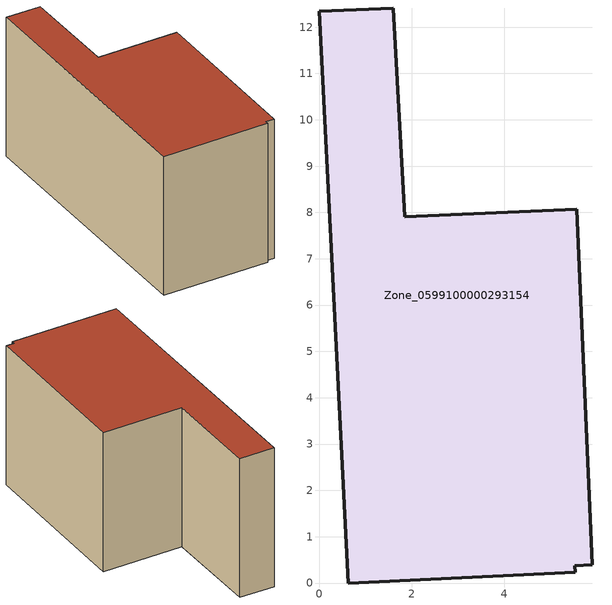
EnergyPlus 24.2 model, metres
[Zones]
Zone_0599100000293154
 floor ground (C_G): 0.63,0 0,12.35 1.6,12.41 1.85,7.9 5.56,8.07 5.9,0.39 5.53,0.38 5.53,0.23 z0
 wall outside (C_F): 1.85,7.9 1.6,12.41 0,12.35 0.63,0 5.53,0.23 5.53,0.38 5.9,0.39 5.56,8.07 1.85,7.9 z0:6.64
 roof outside (C_R): 5.9,0.39 5.56,8.07 1.85,7.9 1.6,12.41 0,12.35 0.63,0 5.53,0.23 5.53,0.38 z6.64
[BUILDING]
Pand.0599100000293154: North Axis=0; Terrain=City; Loads Convergence Tolerance Value=0.04; Temperature Convergence Tolerance Value=0.4; Solar Distribution=FullExterior; Maximum Number of Warmup Days=25; Minimum Number of Warmup Days=1
[Site:Location]
Rotterdam.The.Hague.AP_ZH_NLD Design_Conditions: Latitude=51.96; Longitude=4.45; Time Zone=1; Elevation=-4.5
[SITE:GROUNDTEMPERATURE:BUILDINGSURFACE]
18, 18, 18, 18, 18, 18, 18, 18, 18, 18, 18, 18
[MATERIAL] Thermal Absorptance=0.9; Solar Absorptance=0.7; Visible Absorptance=0.7
Name | Roughness | Thickness | Conductivity | Density | Specific Heat
G.TC.1946 | MediumSmooth | 0.15 | 1 | 540 | 1210
F.TC.1946 | Rough | 0.3 | 0.857143 | 1920 | 840
R.TC.1946 | MediumRough | 0.2 | 0.909091 | 1500 | 1000
[CONSTRUCTION]
C_G: G.TC.1946
C_F: F.TC.1946
C_R: R.TC.1946
[ZONE]
Zone_0599100000293154: Type=1; Multiplier=1; Ceiling Height=Autocalculate; Volume=Autocalculate; Floor Area=autocalculate; Part of Total Floor Area=Yes
[ZONEINFILTRATION:DESIGNFLOWRATE]
Infil_Zone_0599100000293154: Zone or ZoneList or Space or SpaceList=Zone_0599100000293154; Schedule=AlwaysOn; Design Flow Rate Calculation Method=Flow/Area; Flow Rate per Floor Area=0.003; Constant Term Coefficient=1; Temperature Term Coefficient=0; Velocity Term Coefficient=0; Velocity Squared Term Coefficient=0
[HVACTEMPLATE:ZONE:IDEALLOADSAIRSYSTEM]
Zone_0599100000293154: Maximum Heating Supply Air Temperature=50; Minimum Cooling Supply Air Temperature=13; Maximum Heating Supply Air Humidity Ratio=0.0156; Minimum Cooling Supply Air Humidity Ratio=0.0077; Heating Limit=NoLimit; Cooling Limit=NoLimit; Dehumidification Control Type=ConstantSensibleHeatRatio; Cooling Sensible Heat Ratio=0.7; Dehumidification Setpoint=60; Humidification Control Type=None; Humidification Setpoint=30; Outdoor Air Method=None; Outdoor Air Flow Rate per Person=0.00944; Outdoor Air Flow Rate per Zone Floor Area=0; Outdoor Air Flow Rate per Zone=0; Demand Controlled Ventilation Type=None; Outdoor Air Economizer Type=NoEconomizer; Heat Recovery Type=None; Sensible Heat Recovery Effectiveness=0.7; Latent Heat Recovery Effectiveness=0.65
[ZONECONTROL:THERMOSTAT]
ThermostatControl_Zone_0599100000293154: Zone or ZoneList=Zone_0599100000293154; Control Type Schedule=DualSetpointControlType; Control 1=Thermostat_Zone_0599100000293154; Temperature Difference Between Cutout And Setpoint=0
[THERMOSTATSETPOINT:DUALSETPOINT]
Thermostat_Zone_0599100000293154: Heating Setpoint Temperature Schedule=HeatingSetpoint_Zone_0599100000293154; Cooling Setpoint Temperature Schedule=CoolingSetpoint_Zone_0599100000293154
[SCHEDULE:COMPACT]
HeatingSetpoint_Zone_0599100000293154: Through: 12/31, For: AllDays, Until: 24:00, 21
CoolingSetpoint_Zone_0599100000293154: Through: 12/31, For: AllDays, Until: 24:00, 24
DualSetpointControlType: Through: 12/31, For: AllDays, Until: 24:00, 4
AlwaysOn: Through: 12/31, For: AllDays, Until: 24:00, 1
